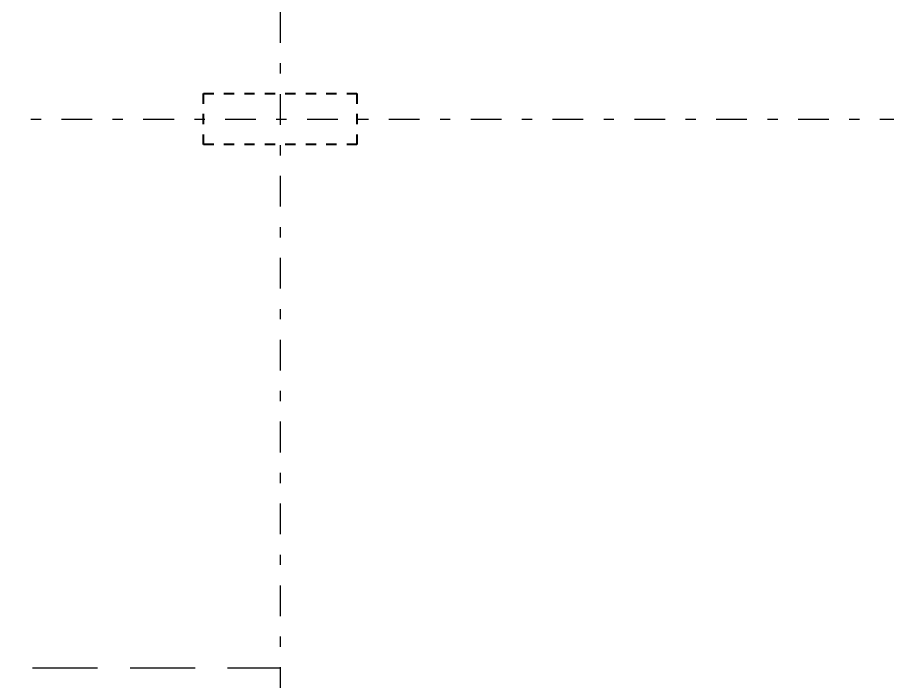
# Model space of a CAD drawing. Header units: millimetres. Extents: x 3781 to 4924, y 1639 to 1721.
# Drawn here: x 4776.64 to 4785.15, y 1662.71 to 1669.2 of the extents above; entities that cross this region are included whole.
import ezdxf

# ---------------------------------------------------------------- set-up
doc = ezdxf.new("R2010")
doc.units = ezdxf.units.MM
for name, pattern in [('CENTER', [0.7, 0.3, -0.2, 0, -0.2]), ('DASHED2', [9.525, 6.35, -3.175]), ('HIDDEN2', [0.1875, 0.125, -0.0625])]:
    doc.linetypes.add(name, pattern=pattern)
doc.layers.add('EJE-ESTRUCTURA', color=1, linetype='CENTER')
doc.layers.add('PROYECCION', color=1, linetype='DASHED2')
doc.layers.add('Estructura', color=6, linetype='Continuous', lineweight=40)
doc.layers.add('Muro', color=4, linetype='Continuous', lineweight=40)

# ---------------------------------------------------------------- blocks, each defined once
blk = doc.blocks.new('Estructura cubierta')
at = {"layer": 'EJE-ESTRUCTURA'}
for p, q in [((1962.5004, -5855.3542), (1962.5004, -5914.9141)), ((1953.1625, -5893.9988), (1984.5332, -5893.9988))]:
    blk.add_line(p, q, dxfattribs=at)
at = {"layer": 'Estructura', "color": 1, "linetype": 'HIDDEN2', "ltscale": 0.3}
blk.add_lwpolyline([(1963.2504, -5893.7488), (1963.2504, -5894.2488), (1961.7504, -5894.2488), (1961.7504, -5893.7488)], close=True, dxfattribs=at)

msp = doc.modelspace()

# ---------------------------------------------------------------- linework, layer by layer
at = {"layer": 'PROYECCION', "color": 2, "ltscale": 0.1}
msp.add_lwpolyline([(4787.4609, 1661.6285), (4790.4595, 1661.6285), (4795.1313, 1661.6284), (4795.1317, 1668.1527), (4790.4598, 1668.1529), (4790.4595, 1677.4873), (4790.4595, 1677.4873), (4790.4595, 1697.5366), (4775.8364, 1697.5366), (4775.8364, 1662.8424), (4779.2087, 1662.8424), (4779.2087, 1658.7777), (4787.4608, 1658.7776)], close=True, dxfattribs=at)

# ---------------------------------------------------------------- block references
at = {"layer": 'Muro'}
msp.add_blockref('Estructura cubierta', (2816.7083, 7562.2017), dxfattribs=at)

doc.saveas('drawing.dxf')
